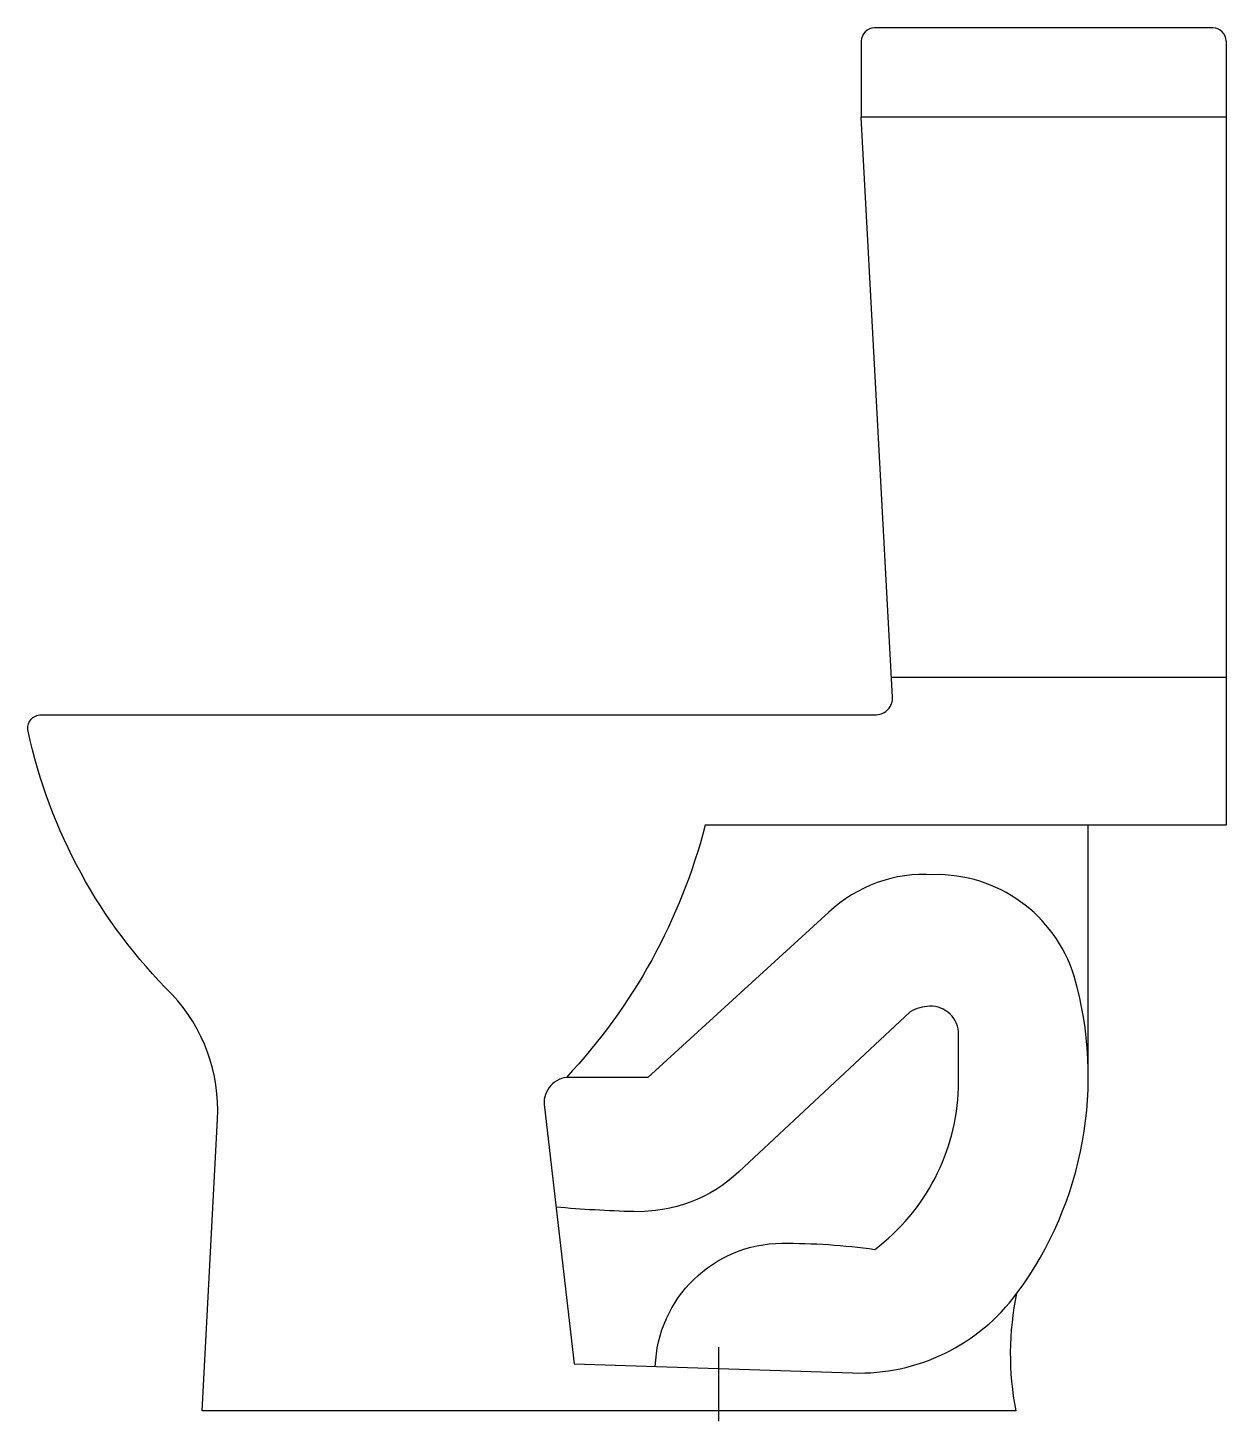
# Model space of a CAD drawing. Header units: millimetres. Extents: x 29.596 to 30.239, y -6.5 to -5.751.
import ezdxf

# ---------------------------------------------------------------- set-up
doc = ezdxf.new("R2010")
doc.units = ezdxf.units.MM
doc.header["$LTSCALE"] = 10

msp = doc.modelspace()

# ---------------------------------------------------------------- linework, layer by layer
for p, q in [((30.23224, -5.75103), (30.05058, -5.75103)), ((30.04341, -5.7582), (30.04341, -5.79896)), ((30.23941, -5.7582), (30.23941, -6.17939)), ((30.23941, -5.79896), (30.04341, -5.79896)), ((30.23941, -6.10008), (30.05966, -6.10008)), ((30.23941, -6.17939), (29.95956, -6.17939)), ((30.16537, -6.31437), (30.16537, -6.17939)), ((30.12658, -6.49403), (29.6893, -6.49403))]:
    msp.add_line(p, q)
at = {"color": 1}
msp.add_line((29.96668, -6.4597), (29.96668, -6.49952), dxfattribs=at)
for points in [[(29.6893, -6.49403), (29.6976, -6.33725, 0.204008), (29.6732, -6.27031, -0.145492), (29.59586, -6.1288, -0.481809), (29.60285, -6.12003), (30.05154, -6.12003, 0.418607), (30.06021, -6.11056), (30.04341, -5.79896)], [(29.95956, -6.17939, -0.125761), (29.88501, -6.31484, 0.418847), (29.87315, -6.33078), (29.88909, -6.46882), (30.03877, -6.47363, 0.246557), (30.12704, -6.43084, 0.23276), (30.1578, -6.2604, 0.334326), (30.08205, -6.20595, 0.208077), (30.02599, -6.22617), (29.92879, -6.31484), (29.88501, -6.31484)], [(29.93275, -6.47022, -0.40202), (30.00075, -6.40396, -0.037278), (30.0507, -6.40729, 0.226407), (30.09569, -6.32046), (30.09569, -6.29174, 0.421709), (30.08018, -6.27662, 0.126434), (30.06974, -6.27959), (29.97771, -6.36557, -0.197148), (29.92118, -6.38698, -0.015139), (29.87936, -6.38457, -0.015139)], [(30.12658, -6.49403, -0.100149), (30.12704, -6.43084, -6.200431)]]:
    msp.add_lwpolyline(points, format="xyb")
for centre, start, end in [((30.05058, -5.7582), 90, 180), ((30.23224, -5.7582), 360, 90)]:
    msp.add_arc(centre, 0.00717, start, end)

doc.saveas('drawing.dxf')
